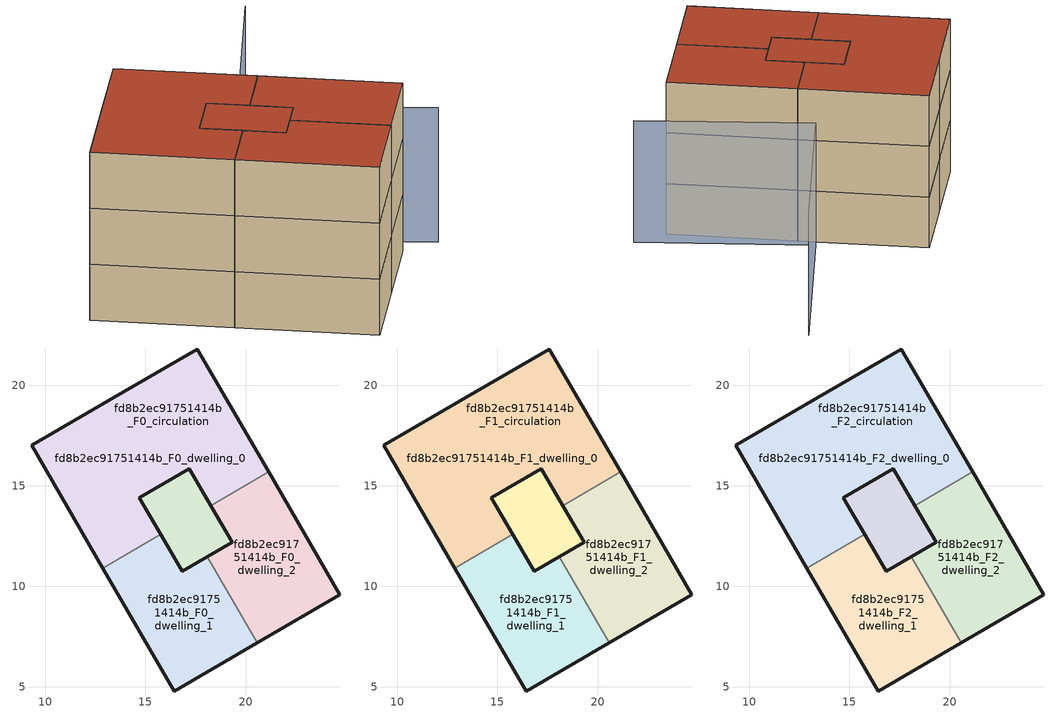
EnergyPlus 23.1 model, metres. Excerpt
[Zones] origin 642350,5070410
fd8b2ec91751414b_F0_dwelling_0
 floor ground (EU_floor_Construction): 17.66,15.01 18.24,14.02 19.31,12.18 16.83,10.75 15.77,12.58 14.7,14.42 17.17,15.85 z0; 17.57,21.81 21.12,15.7 18.24,14.02 17.66,15.01 17.17,15.85 15.94,15.13 14.7,14.42 15.77,12.58 12.88,10.9 9.33,17.02 13.45,19.41 z0
 wall outside (EU_wall_Construction): 21.12,15.7 17.57,21.81 13.45,19.41 9.33,17.02 12.88,10.9 / 15.77,12.58 14.7,14.42 15.94,15.13 17.17,15.85 18.24,14.02 z0:3
 wall to fd8b2ec91751414b_F0_dwelling_2 (EU_wall_Construction): 18.24,14.02 21.12,15.7 z0:3
 wall to fd8b2ec91751414b_F0_dwelling_1 (EU_wall_Construction): 12.88,10.9 15.77,12.58 z0:3
fd8b2ec91751414b_F0_dwelling_1
 floor ground (EU_floor_Construction): 18.07,11.47 20.56,7.19 16.44,4.79 12.88,10.9 15.77,12.58 16.83,10.75 z0; 17.17,15.85 19.31,12.18 16.83,10.75 15.77,12.58 14.7,14.42 z0
 wall outside (EU_wall_Construction): 12.88,10.9 16.44,4.79 20.56,7.19 / 18.07,11.47 16.83,10.75 15.77,12.58 z0:3
 wall to fd8b2ec91751414b_F0_dwelling_2 (EU_wall_Construction): 20.56,7.19 18.07,11.47 z0:3
fd8b2ec91751414b_F0_dwelling_2
 floor ground (EU_floor_Construction): 18.24,14.02 18.72,13.19 19.31,12.18 16.83,10.75 14.7,14.42 17.17,15.85 z0; 21.12,15.7 24.68,9.58 20.56,7.19 18.07,11.47 19.31,12.18 18.72,13.19 18.24,14.02 z0
 wall outside (EU_wall_Construction): 20.56,7.19 24.68,9.58 21.12,15.7 / 18.24,14.02 19.31,12.18 18.07,11.47 z0:3
fd8b2ec91751414b_F0_circulation
 floor ground (EU_floor_Construction): 17.57,21.81 21.12,15.7 18.24,14.02 17.66,15.01 17.17,15.85 15.94,15.13 14.7,14.42 15.77,12.58 12.88,10.9 9.33,17.02 13.45,19.41 z0; 17.66,15.01 18.24,14.02 18.72,13.19 19.31,12.18 18.07,11.47 16.83,10.75 15.77,12.58 14.7,14.42 15.94,15.13 17.17,15.85 z0; 21.12,15.7 24.68,9.58 20.56,7.19 18.07,11.47 19.31,12.18 18.72,13.19 18.24,14.02 z0; 18.07,11.47 20.56,7.19 16.44,4.79 12.88,10.9 15.77,12.58 16.83,10.75 z0
 wall outside (EU_wall_Construction): 16.83,10.75 19.31,12.18 17.17,15.85 14.7,14.42 16.83,10.75 z0:3
 roof outside (EU_floor_Construction): 18.07,11.47 19.31,12.18 18.72,13.19 18.24,14.02 17.66,15.01 17.17,15.85 15.94,15.13 14.7,14.42 15.77,12.58 16.83,10.75 z3
fd8b2ec91751414b_F1_dwelling_0
 floor outside (EU_floor_Construction): 17.57,21.81 21.12,15.7 18.24,14.02 17.66,15.01 17.17,15.85 15.94,15.13 14.7,14.42 15.77,12.58 12.88,10.9 9.33,17.02 13.45,19.41 z3
 floor to fd8b2ec91751414b_F0_dwelling_0 (EU_floor_Construction): 17.66,15.01 18.24,14.02 19.31,12.18 16.83,10.75 15.77,12.58 14.7,14.42 15.94,15.13 17.17,15.85 z3
 wall outside (EU_wall_Construction): 21.12,15.7 17.57,21.81 13.45,19.41 9.33,17.02 12.88,10.9 / 15.77,12.58 14.7,14.42 15.94,15.13 17.17,15.85 18.24,14.02 z3:6
 wall to fd8b2ec91751414b_F1_dwelling_2 (EU_wall_Construction): 18.24,14.02 21.12,15.7 z3:6
 wall to fd8b2ec91751414b_F1_dwelling_1 (EU_wall_Construction): 12.88,10.9 15.77,12.58 z3:6
fd8b2ec91751414b_F1_dwelling_1
 floor to fd8b2ec91751414b_F0_dwelling_1 (EU_floor_Construction): 18.07,11.47 20.56,7.19 16.44,4.79 12.88,10.9 15.77,12.58 16.83,10.75 z3; 17.17,15.85 19.31,12.18 16.83,10.75 15.77,12.58 14.7,14.42 z3
 wall outside (EU_wall_Construction): 12.88,10.9 16.44,4.79 20.56,7.19 / 18.07,11.47 16.83,10.75 15.77,12.58 z3:6
 wall to fd8b2ec91751414b_F1_dwelling_2 (EU_wall_Construction): 20.56,7.19 18.07,11.47 z3:6
fd8b2ec91751414b_F1_dwelling_2
 floor to fd8b2ec91751414b_F0_dwelling_2 (EU_floor_Construction): 21.12,15.7 24.68,9.58 20.56,7.19 18.07,11.47 19.31,12.18 18.72,13.19 18.24,14.02 z3; 18.24,14.02 18.72,13.19 19.31,12.18 18.07,11.47 16.83,10.75 14.7,14.42 17.17,15.85 z3
 wall outside (EU_wall_Construction): 20.56,7.19 24.68,9.58 21.12,15.7 / 18.24,14.02 19.31,12.18 18.07,11.47 z3:6
fd8b2ec91751414b_F1_circulation
 floor outside (EU_floor_Construction): 17.66,15.01 18.24,14.02 18.68,13.25 18.72,13.19 19.31,12.18 18.07,11.47 16.83,10.75 15.77,12.58 14.7,14.42 15.94,15.13 17.17,15.85 z3; 18.07,11.47 20.56,7.19 16.44,4.79 12.88,10.9 15.77,12.58 16.83,10.75 z3; 21.12,15.7 24.68,9.58 20.56,7.19 18.07,11.47 19.31,12.18 18.72,13.19 18.24,14.02 z3
 floor to fd8b2ec91751414b_F0_circulation (EU_floor_Construction): 17.57,21.81 21.12,15.7 18.24,14.02 17.66,15.01 17.17,15.85 15.94,15.13 14.7,14.42 15.77,12.58 12.88,10.9 9.33,17.02 13.45,19.41 z3
 wall outside (EU_wall_Construction): 16.83,10.75 19.31,12.18 17.17,15.85 14.7,14.42 16.83,10.75 z3:6
 roof outside (EU_floor_Construction): 18.07,11.47 19.31,12.18 18.72,13.19 18.24,14.02 17.66,15.01 17.17,15.85 15.94,15.13 14.7,14.42 15.77,12.58 16.83,10.75 z6
fd8b2ec91751414b_F2_dwelling_0
 floor outside (EU_floor_Construction): 17.57,21.81 21.12,15.7 18.24,14.02 17.66,15.01 17.17,15.85 15.94,15.13 14.7,14.42 15.77,12.58 12.88,10.9 9.33,17.02 13.45,19.41 z6
 floor to fd8b2ec91751414b_F1_dwelling_0 (EU_floor_Construction): 17.66,15.01 18.24,14.02 19.31,12.18 16.83,10.75 15.77,12.58 14.7,14.42 15.94,15.13 17.17,15.85 z6
 wall outside (EU_wall_Construction): 21.12,15.7 17.57,21.81 13.45,19.41 9.33,17.02 12.88,10.9 / 15.77,12.58 14.7,14.42 15.94,15.13 17.17,15.85 18.24,14.02 z6:9
 wall to fd8b2ec91751414b_F2_dwelling_2 (EU_wall_Construction): 18.24,14.02 21.12,15.7 z6:9
 wall to fd8b2ec91751414b_F2_dwelling_1 (EU_wall_Construction): 12.88,10.9 15.77,12.58 z6:9
 roof outside (EU_roof_Construction): 18.24,14.02 21.12,15.7 17.57,21.81 13.45,19.41 9.33,17.02 12.88,10.9 15.77,12.58 14.7,14.42 15.94,15.13 17.17,15.85 17.66,15.01 z9; 19.31,12.18 18.24,14.02 17.66,15.01 17.17,15.85 14.7,14.42 15.77,12.58 16.83,10.75 z9
fd8b2ec91751414b_F2_dwelling_1
 floor to fd8b2ec91751414b_F1_dwelling_1 (EU_floor_Construction): 18.07,11.47 20.56,7.19 16.44,4.79 12.88,10.9 15.77,12.58 16.83,10.75 z6; 17.17,15.85 19.31,12.18 16.83,10.75 15.77,12.58 14.7,14.42 z6
 wall outside (EU_wall_Construction): 12.88,10.9 16.44,4.79 20.56,7.19 / 18.07,11.47 16.83,10.75 15.77,12.58 z6:9
 wall to fd8b2ec91751414b_F2_dwelling_2 (EU_wall_Construction): 20.56,7.19 18.07,11.47 z6:9
 roof outside (EU_roof_Construction): 19.31,12.18 17.17,15.85 14.7,14.42 15.77,12.58 16.83,10.75 z9; 20.56,7.19 18.07,11.47 16.83,10.75 15.77,12.58 12.88,10.9 16.44,4.79 z9
fd8b2ec91751414b_F2_dwelling_2
 floor to fd8b2ec91751414b_F1_dwelling_2 (EU_floor_Construction): 21.12,15.7 24.68,9.58 20.56,7.19 18.07,11.47 19.31,12.18 18.72,13.19 18.24,14.02 z6; 18.24,14.02 18.72,13.19 19.31,12.18 18.07,11.47 16.83,10.75 14.7,14.42 17.17,15.85 z6
 wall outside (EU_wall_Construction): 20.56,7.19 24.68,9.58 21.12,15.7 / 18.24,14.02 19.31,12.18 18.07,11.47 z6:9
 roof outside (EU_roof_Construction): 19.31,12.18 18.72,13.19 18.24,14.02 17.17,15.85 14.7,14.42 16.83,10.75 z9; 24.68,9.58 21.12,15.7 18.24,14.02 18.72,13.19 19.31,12.18 18.07,11.47 20.56,7.19 z9
fd8b2ec91751414b_F2_circulation
 floor outside (EU_floor_Construction): 17.66,15.01 18.24,14.02 18.68,13.25 18.72,13.19 19.31,12.18 18.07,11.47 16.83,10.75 15.77,12.58 14.7,14.42 15.94,15.13 17.17,15.85 z6; 18.07,11.47 20.56,7.19 16.44,4.79 12.88,10.9 15.77,12.58 16.83,10.75 z6; 21.12,15.7 24.68,9.58 20.56,7.19 18.07,11.47 19.31,12.18 18.72,13.19 18.24,14.02 z6
 floor to fd8b2ec91751414b_F1_circulation (EU_floor_Construction): 17.57,21.81 21.12,15.7 18.24,14.02 17.66,15.01 17.17,15.85 15.94,15.13 14.7,14.42 15.77,12.58 12.88,10.9 9.33,17.02 13.45,19.41 z6
 wall outside (EU_wall_Construction): 16.83,10.75 19.31,12.18 17.17,15.85 14.7,14.42 16.83,10.75 z6:9
 roof outside (EU_roof_Construction): 18.24,14.02 21.12,15.7 17.57,21.81 13.45,19.41 9.33,17.02 12.88,10.9 15.77,12.58 14.7,14.42 15.94,15.13 17.17,15.85 17.66,15.01 z9; 18.07,11.47 19.31,12.18 18.72,13.19 18.24,14.02 17.66,15.01 17.17,15.85 15.94,15.13 14.7,14.42 15.77,12.58 16.83,10.75 z9; 24.68,9.58 21.12,15.7 18.24,14.02 18.72,13.19 19.31,12.18 18.07,11.47 20.56,7.19 z9; 20.56,7.19 18.07,11.47 16.83,10.75 15.77,12.58 12.88,10.9 16.44,4.79 z9
shading: 26.51,8.82 20.93,16.78 / 20.93,16.78 30.09,23.2 z0:7.2
[Building]
EU S2 Campaign: North Axis=0; Terrain=City; Solar Distribution=FullExterior
[Site:Location]
Lyon-Bron: Latitude=45.75; Longitude=5; Time Zone=1; Elevation=198
[SizingPeriod:WeatherFileDays]
AnnualSizingPeriod: Begin Month=1; Begin Day of Month=1; End Month=12; End Day of Month=31; Day of Week for Start Day=Monday; Use Weather File Daylight Saving Period=No; Use Weather File Rain and Snow Indicators=No
[MATERIAL]
EU_InternalMass_Material: Roughness=MediumRough; Thickness=0.1; Conductivity=1; Density=1800; Specific Heat=900; Thermal Absorptance=0.9; Solar Absorptance=0.7; Visible Absorptance=0.7
[MATERIAL:NOMASS] Roughness=MediumRough; Thermal Absorptance=0.9; Solar Absorptance=0.7; Visible Absorptance=0.7
Name | Thermal Resistance
EU_wall_NoMass | 3.43268
EU_roof_NoMass | 5.42001
EU_floor_NoMass | 3.81408
[CONSTRUCTION]
EU_wall_Construction: EU_wall_NoMass
EU_roof_Construction: EU_roof_NoMass
EU_floor_Construction: EU_floor_NoMass
EU_InternalMass_Construction: EU_InternalMass_Material
[ZONE] Type=1; Multiplier=1; Ceiling Height=autocalculate; Floor Area=autocalculate; Part of Total Floor Area=Yes
Name | Volume
fd8b2ec91751414b_F0_dwelling_0 | 220.421
fd8b2ec91751414b_F1_dwelling_0; fd8b2ec91751414b_F2_dwelling_0 | 220.419
fd8b2ec91751414b_F0_dwelling_1; fd8b2ec91751414b_F1_dwelling_1; fd8b2ec91751414b_F2_dwelling_1; fd8b2ec91751414b_F1_dwelling_2; fd8b2ec91751414b_F2_dwelling_2 | 128.41
fd8b2ec91751414b_F0_dwelling_2 | 128.409
fd8b2ec91751414b_F0_circulation; fd8b2ec91751414b_F1_circulation; fd8b2ec91751414b_F2_circulation | 404.44
[INTERNALMASS] Construction=EU_InternalMass_Construction
Name | Zone or ZoneList | Surface Area
fd8b2ec91751414b_F0_dwelling_0_EU_InternalMass | fd8b2ec91751414b_F0_dwelling_0 | 61.3402
fd8b2ec91751414b_F0_dwelling_1_EU_InternalMass | fd8b2ec91751414b_F0_dwelling_1 | 30.6701
fd8b2ec91751414b_F0_dwelling_2_EU_InternalMass | fd8b2ec91751414b_F0_dwelling_2 | 30.6701
fd8b2ec91751414b_F1_dwelling_0_EU_InternalMass | fd8b2ec91751414b_F1_dwelling_0 | 61.3402
fd8b2ec91751414b_F1_dwelling_1_EU_InternalMass | fd8b2ec91751414b_F1_dwelling_1 | 30.6701
fd8b2ec91751414b_F1_dwelling_2_EU_InternalMass | fd8b2ec91751414b_F1_dwelling_2 | 30.6701
fd8b2ec91751414b_F2_dwelling_0_EU_InternalMass | fd8b2ec91751414b_F2_dwelling_0 | 61.3402
fd8b2ec91751414b_F2_dwelling_1_EU_InternalMass | fd8b2ec91751414b_F2_dwelling_1 | 30.6701
fd8b2ec91751414b_F2_dwelling_2_EU_InternalMass | fd8b2ec91751414b_F2_dwelling_2 | 30.6701
[OTHEREQUIPMENT] Fuel Type=Electricity; Design Level Calculation Method=Watts/Area; Power per Zone Floor Area=1; Fraction Latent=0; Fraction Radiant=0; Fraction Lost=0; Carbon Dioxide Generation Rate=0; EndUse Subcategory=EU_Step8_InternalGains
Name | Zone or ZoneList or Space or SpaceList | Schedule
EU_Step8_InternalGain_fd8b2ec91751414b_F0_dwelling_0_f000 | fd8b2ec91751414b_F0_dwelling_0 | EU_Step8_GainSchedule_fd8b2ec91751414b_F0_dwelling_0_f000
EU_Step8_InternalGain_fd8b2ec91751414b_F0_dwelling_1_f000 | fd8b2ec91751414b_F0_dwelling_1 | EU_Step8_GainSchedule_fd8b2ec91751414b_F0_dwelling_1_f000
EU_Step8_InternalGain_fd8b2ec91751414b_F0_dwelling_2_f000 | fd8b2ec91751414b_F0_dwelling_2 | EU_Step8_GainSchedule_fd8b2ec91751414b_F0_dwelling_2_f000
EU_Step8_InternalGain_fd8b2ec91751414b_F1_dwelling_0_f000 | fd8b2ec91751414b_F1_dwelling_0 | EU_Step8_GainSchedule_fd8b2ec91751414b_F1_dwelling_0_f000
EU_Step8_InternalGain_fd8b2ec91751414b_F1_dwelling_1_f000 | fd8b2ec91751414b_F1_dwelling_1 | EU_Step8_GainSchedule_fd8b2ec91751414b_F1_dwelling_1_f000
EU_Step8_InternalGain_fd8b2ec91751414b_F1_dwelling_2_f000 | fd8b2ec91751414b_F1_dwelling_2 | EU_Step8_GainSchedule_fd8b2ec91751414b_F1_dwelling_2_f000
EU_Step8_InternalGain_fd8b2ec91751414b_F2_dwelling_0_f000 | fd8b2ec91751414b_F2_dwelling_0 | EU_Step8_GainSchedule_fd8b2ec91751414b_F2_dwelling_0_f000
EU_Step8_InternalGain_fd8b2ec91751414b_F2_dwelling_1_f000 | fd8b2ec91751414b_F2_dwelling_1 | EU_Step8_GainSchedule_fd8b2ec91751414b_F2_dwelling_1_f000
EU_Step8_InternalGain_fd8b2ec91751414b_F2_dwelling_2_f000 | fd8b2ec91751414b_F2_dwelling_2 | EU_Step8_GainSchedule_fd8b2ec91751414b_F2_dwelling_2_f000
[ZONEINFILTRATION:DESIGNFLOWRATE] Schedule=EU_AlwaysOn; Design Flow Rate Calculation Method=Flow/Area; Flow Rate per Floor Area=0.0005; Constant Term Coefficient=1; Temperature Term Coefficient=0; Velocity Term Coefficient=0; Velocity Squared Term Coefficient=0
Name | Zone or ZoneList or Space or SpaceList
EU_Circulation_Infiltration_fd8b2ec91751414b_F0_circulation | fd8b2ec91751414b_F0_circulation
EU_Circulation_Infiltration_fd8b2ec91751414b_F1_circulation | fd8b2ec91751414b_F1_circulation
EU_Circulation_Infiltration_fd8b2ec91751414b_F2_circulation | fd8b2ec91751414b_F2_circulation
[ZONEVENTILATION:DESIGNFLOWRATE] Schedule=EU_AlwaysOn; Design Flow Rate Calculation Method=AirChanges/Hour; Air Changes per Hour=0.48553; Ventilation Type=Natural; Fan Pressure Rise=0; Fan Total Efficiency=1; Constant Term Coefficient=1; Temperature Term Coefficient=0; Velocity Term Coefficient=0; Velocity Squared Term Coefficient=0; Minimum Indoor Temperature=-100; Maximum Indoor Temperature=100; Delta Temperature=-100; Minimum Outdoor Temperature=-100; Maximum Outdoor Temperature=100; Maximum Wind Speed=40
Name | Zone or ZoneList or Space or SpaceList
EU_ConstantAir_fd8b2ec91751414b_F0_dwelling_0 | fd8b2ec91751414b_F0_dwelling_0
EU_ConstantAir_fd8b2ec91751414b_F0_dwelling_1 | fd8b2ec91751414b_F0_dwelling_1
EU_ConstantAir_fd8b2ec91751414b_F0_dwelling_2 | fd8b2ec91751414b_F0_dwelling_2
EU_ConstantAir_fd8b2ec91751414b_F1_dwelling_0 | fd8b2ec91751414b_F1_dwelling_0
EU_ConstantAir_fd8b2ec91751414b_F1_dwelling_1 | fd8b2ec91751414b_F1_dwelling_1
EU_ConstantAir_fd8b2ec91751414b_F1_dwelling_2 | fd8b2ec91751414b_F1_dwelling_2
EU_ConstantAir_fd8b2ec91751414b_F2_dwelling_0 | fd8b2ec91751414b_F2_dwelling_0
EU_ConstantAir_fd8b2ec91751414b_F2_dwelling_1 | fd8b2ec91751414b_F2_dwelling_1
EU_ConstantAir_fd8b2ec91751414b_F2_dwelling_2 | fd8b2ec91751414b_F2_dwelling_2
[HVACTEMPLATE:THERMOSTAT] Constant Heating Setpoint=20; Constant Cooling Setpoint=50
EU_HeatOnly_fd8b2ec91751414b_F0_dwelling_0; EU_HeatOnly_fd8b2ec91751414b_F0_dwelling_1; EU_HeatOnly_fd8b2ec91751414b_F0_dwelling_2; EU_HeatOnly_fd8b2ec91751414b_F1_dwelling_0; EU_HeatOnly_fd8b2ec91751414b_F1_dwelling_1; EU_HeatOnly_fd8b2ec91751414b_F1_dwelling_2; EU_HeatOnly_fd8b2ec91751414b_F2_dwelling_0; EU_HeatOnly_fd8b2ec91751414b_F2_dwelling_1; EU_HeatOnly_fd8b2ec91751414b_F2_dwelling_2
[HVACTEMPLATE:ZONE:IDEALLOADSAIRSYSTEM] System Availability Schedule=EU_AlwaysOn; Maximum Heating Supply Air Temperature=50; Minimum Cooling Supply Air Temperature=13; Maximum Heating Supply Air Humidity Ratio=0.0156; Minimum Cooling Supply Air Humidity Ratio=0.0077; Heating Limit=NoLimit; Cooling Limit=NoLimit; Heating Availability Schedule=EU_AlwaysOn; Cooling Availability Schedule=EU_CoolingOff; Dehumidification Control Type=ConstantSensibleHeatRatio; Cooling Sensible Heat Ratio=0.7; Dehumidification Setpoint=60; Humidification Control Type=None; Humidification Setpoint=30; Outdoor Air Method=None; Outdoor Air Flow Rate per Person=0.00944; Outdoor Air Flow Rate per Zone Floor Area=0; Outdoor Air Flow Rate per Zone=0; Demand Controlled Ventilation Type=None; Outdoor Air Economizer Type=NoEconomizer; Heat Recovery Type=None; Sensible Heat Recovery Effectiveness=0.7; Latent Heat Recovery Effectiveness=0.65
Name | Template Thermostat
fd8b2ec91751414b_F0_dwelling_0 | EU_HeatOnly_fd8b2ec91751414b_F0_dwelling_0
fd8b2ec91751414b_F0_dwelling_1 | EU_HeatOnly_fd8b2ec91751414b_F0_dwelling_1
fd8b2ec91751414b_F0_dwelling_2 | EU_HeatOnly_fd8b2ec91751414b_F0_dwelling_2
fd8b2ec91751414b_F1_dwelling_0 | EU_HeatOnly_fd8b2ec91751414b_F1_dwelling_0
fd8b2ec91751414b_F1_dwelling_1 | EU_HeatOnly_fd8b2ec91751414b_F1_dwelling_1
fd8b2ec91751414b_F1_dwelling_2 | EU_HeatOnly_fd8b2ec91751414b_F1_dwelling_2
fd8b2ec91751414b_F2_dwelling_0 | EU_HeatOnly_fd8b2ec91751414b_F2_dwelling_0
fd8b2ec91751414b_F2_dwelling_1 | EU_HeatOnly_fd8b2ec91751414b_F2_dwelling_1
fd8b2ec91751414b_F2_dwelling_2 | EU_HeatOnly_fd8b2ec91751414b_F2_dwelling_2
[SIZING:ZONE] Zone Cooling Design Supply Air Temperature Input Method=SupplyAirTemperature; Zone Cooling Design Supply Air Temperature=13; Zone Heating Design Supply Air Temperature Input Method=SupplyAirTemperature; Zone Heating Design Supply Air Temperature=50; Zone Cooling Design Supply Air Humidity Ratio=0.008; Zone Heating Design Supply Air Humidity Ratio=0.008; Cooling Design Air Flow Method=DesignDay; Cooling Design Air Flow Rate=0; Cooling Minimum Air Flow per Zone Floor Area=0.000762; Cooling Minimum Air Flow=0; Cooling Minimum Air Flow Fraction=0.2; Heating Design Air Flow Method=DesignDay; Heating Design Air Flow Rate=0; Heating Maximum Air Flow per Zone Floor Area=0.002032; Heating Maximum Air Flow=0.141576; Heating Maximum Air Flow Fraction=0.3; Account for Dedicated Outdoor Air System=No; Dedicated Outdoor Air System Control Strategy=NeutralSupplyAir; Dedicated Outdoor Air Low Setpoint Temperature for Design=autosize; Dedicated Outdoor Air High Setpoint Temperature for Design=autosize; Zone Load Sizing Method=Sensible Load Only No Latent Load; Zone Latent Cooling Design Supply Air Humidity Ratio Input Method=HumidityRatioDifference; Zone Cooling Design Supply Air Humidity Ratio Difference=0.005; Zone Latent Heating Design Supply Air Humidity Ratio Input Method=HumidityRatioDifference; Zone Humidification Design Supply Air Humidity Ratio Difference=0.005
fd8b2ec91751414b_F0_dwelling_0; fd8b2ec91751414b_F0_dwelling_1; fd8b2ec91751414b_F0_dwelling_2; fd8b2ec91751414b_F1_dwelling_0; fd8b2ec91751414b_F1_dwelling_1; fd8b2ec91751414b_F1_dwelling_2; fd8b2ec91751414b_F2_dwelling_0; fd8b2ec91751414b_F2_dwelling_1; fd8b2ec91751414b_F2_dwelling_2
[SCHEDULE:CONSTANT]
Name | Hourly Value
EU_AlwaysOn | 1
EU_CoolingOff | 0
[SCHEDULE:FILE] Column Number=1; Rows to Skip at Top=0; Number of Hours of Data=8760; Column Separator=Comma; Interpolate to Timestep=No; Minutes per Item=60; Adjust Schedule for Daylight Savings=Yes
Name | File
EU_Step8_GainSchedule_fd8b2ec91751414b_F0_dwelling_0_f000 | ../../schedules/fd8b2ec91751414b/fd8b2ec91751414b_F0_dwelling_0_f000_gain.csv
EU_Step8_GainSchedule_fd8b2ec91751414b_F0_dwelling_1_f000 | ../../schedules/fd8b2ec91751414b/fd8b2ec91751414b_F0_dwelling_1_f000_gain.csv
EU_Step8_GainSchedule_fd8b2ec91751414b_F0_dwelling_2_f000 | ../../schedules/fd8b2ec91751414b/fd8b2ec91751414b_F0_dwelling_2_f000_gain.csv
EU_Step8_GainSchedule_fd8b2ec91751414b_F1_dwelling_0_f000 | ../../schedules/fd8b2ec91751414b/fd8b2ec91751414b_F1_dwelling_0_f000_gain.csv
EU_Step8_GainSchedule_fd8b2ec91751414b_F1_dwelling_1_f000 | ../../schedules/fd8b2ec91751414b/fd8b2ec91751414b_F1_dwelling_1_f000_gain.csv
EU_Step8_GainSchedule_fd8b2ec91751414b_F1_dwelling_2_f000 | ../../schedules/fd8b2ec91751414b/fd8b2ec91751414b_F1_dwelling_2_f000_gain.csv
EU_Step8_GainSchedule_fd8b2ec91751414b_F2_dwelling_0_f000 | ../../schedules/fd8b2ec91751414b/fd8b2ec91751414b_F2_dwelling_0_f000_gain.csv
EU_Step8_GainSchedule_fd8b2ec91751414b_F2_dwelling_1_f000 | ../../schedules/fd8b2ec91751414b/fd8b2ec91751414b_F2_dwelling_1_f000_gain.csv
EU_Step8_GainSchedule_fd8b2ec91751414b_F2_dwelling_2_f000 | ../../schedules/fd8b2ec91751414b/fd8b2ec91751414b_F2_dwelling_2_f000_gain.csv
